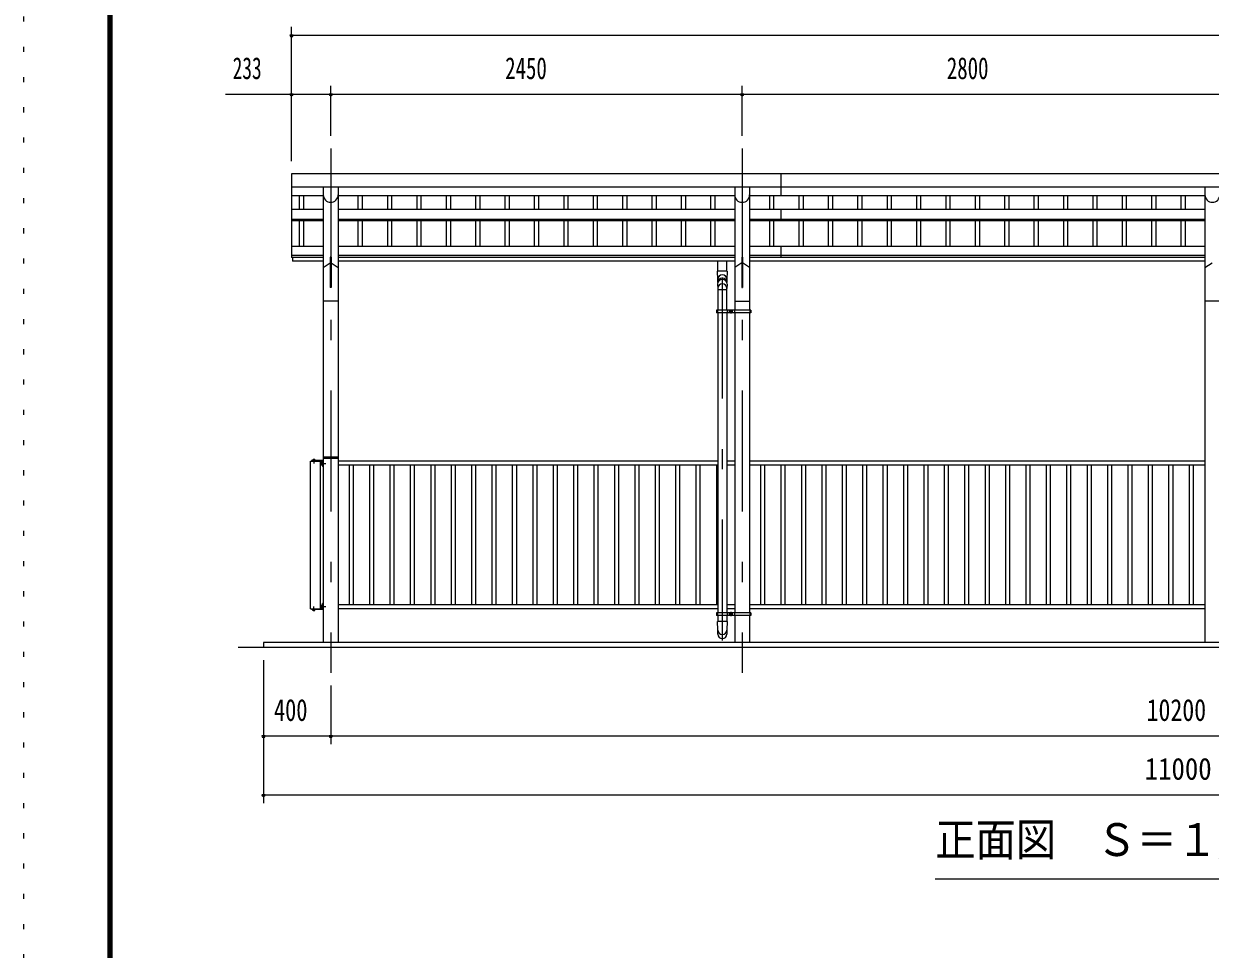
# Model space of a CAD drawing. Units: millimetres, scale not verified, with parts at other scales. Extents: x -26655 to 26659, y -10500 to 10500.
# Drawn here: x -3041 to 4024, y 0 to 5507 of the extents above; entities that cross this region are included whole.
import ezdxf
from ezdxf.enums import TextEntityAlignment as Align

# ---------------------------------------------------------------- set-up
doc = ezdxf.new("R2010")
doc.units = ezdxf.units.MM
doc.header["$LTSCALE"] = 60
doc.linetypes.add('USER3', pattern=[24, 12, -5, 2, -5])
doc.linetypes.add('USER4', pattern=[3, 0.5, -2.5])
for name, color, linetype, lineweight in [('0-2_1-05BOLD', 7, 'Continuous', 18), ('0-3_1-25CENTER', 3, 'USER3', 18), ('0-4_1-45THIN', 4, 'Continuous', 18), ('0-5_1-55DIM', 3, 'Continuous', 18), ('0-C_F-F1PAPER', 5, 'Continuous', 18), ('0-D_F-E_J_ADD', 5, 'USER4', 18)]:
    doc.layers.add(name, color=color, linetype=linetype, lineweight=lineweight)
doc.styles.add('ＭＳ ゴシック', font='')
doc.styles.get('ＭＳ ゴシック').set_extended_font_data('MS Gothic')

msp = doc.modelspace()

# ---------------------------------------------------------------- linework, layer by layer
at = {"layer": '0-2_1-05BOLD'}
for p, q in [((-1446.44, 4614.67), (-1446.44, 4115.47)), ((9219.56, 4614.67), (-1446.44, 4614.67)), ((1466.56, 4614.67), (1466.56, 4482.27)), ((-1446.44, 4537.52), (9219.56, 4537.52)), ((-1257.99, 4537.52), (-1257.99, 1824.67)), ((-1168.89, 4537.52), (-1168.89, 1824.67)), ((1192.01, 4537.52), (1192.01, 3802.67)), ((1281.11, 4537.52), (1281.11, 3802.67)), ((3992.01, 4537.52), (3992.01, 1824.67)), ((-1257.99, 4482.27), (-1446.44, 4482.27)), ((1192.01, 4482.27), (-1168.89, 4482.27)), ((3992.01, 4482.27), (1281.11, 4482.27)), ((-1446.44, 4402.96), (-1257.99, 4402.96)), ((-1168.89, 4402.96), (1192.01, 4402.96)), ((1281.11, 4402.96), (3992.01, 4402.96)), ((1466.56, 4402.96), (1466.56, 4337.03)), ((-1446.44, 4345.26), (-1257.99, 4345.26)), ((-1446.44, 4337.03), (-1257.99, 4337.03)), ((-1168.89, 4345.26), (1192.01, 4345.26)), ((-1168.89, 4337.03), (1192.01, 4337.03)), ((1281.11, 4345.26), (3992.01, 4345.26)), ((1281.11, 4337.03), (3992.01, 4337.03)), ((-1257.99, 4182.45), (-1446.44, 4182.45)), ((1192.01, 4182.45), (-1168.89, 4182.45)), ((3992.01, 4182.45), (1281.11, 4182.45)), ((1466.56, 4182.45), (1466.56, 4115.47)), ((-1257.99, 4127.34), (-1446.44, 4127.34)), ((-1257.99, 4115.47), (-1446.44, 4115.47)), ((-1441.45, 4115.47), (-1441.45, 4094.67)), ((-1211.19, 4117.89), (-1211.19, 3937.25)), ((1192.01, 4127.34), (-1168.89, 4127.34)), ((1192.01, 4115.47), (-1168.89, 4115.47)), ((1234.31, 4117.89), (1234.31, 3937.25)), ((1234.31, 4117.89), (1238.81, 4117.89)), ((1238.81, 4117.89), (1238.81, 3937.25)), ((3992.01, 4127.34), (1281.11, 4127.34)), ((3992.01, 4115.47), (1281.11, 4115.47)), ((-1257.99, 4094.67), (-1441.45, 4094.67)), ((-1257.99, 4057.25), (-1215.69, 4085.19)), ((-1211.19, 4085.19), (-1168.89, 4057.25)), ((1192.01, 4094.67), (-1168.89, 4094.67)), ((1148.06, 4035.05), (1089.06, 4035.05)), ((1091.06, 4035.05), (1091.06, 4094.67)), ((1146.06, 4035.05), (1146.06, 4094.67)), ((1234.31, 4085.19), (1192.01, 4057.25)), ((1281.11, 4057.25), (1238.81, 4085.19)), ((3992.01, 4094.67), (1281.11, 4094.67)), ((3992.01, 4057.25), (4034.31, 4085.19)), ((1089.06, 3958.18), (1091.06, 3932.34)), ((1148.05, 3958.31), (1146.06, 3932.34)), ((-1211.19, 3937.25), (-1215.69, 3937.25)), ((1091.06, 3932.34), (1091.06, 3802.67)), ((1091.06, 3925.4), (1146.06, 3925.4)), ((1146.06, 3802.67), (1146.06, 3932.34)), ((1234.31, 3937.25), (1238.81, 3937.25)), ((-1168.89, 3856.67), (-1257.99, 3856.67)), ((1192.01, 3856.67), (1281.11, 3856.67)), ((4081.11, 3856.67), (3992.01, 3856.67)), ((1089.46, 3794.67), (1083.36, 3794.67)), ((1288.81, 3786.67), (1083.36, 3786.67)), ((1089.46, 3802.67), (1089.46, 3786.67)), ((1091.06, 3786.67), (1091.06, 2002.67)), ((1146.06, 3786.67), (1146.06, 2002.67)), ((1147.66, 3802.67), (1147.66, 3786.67)), ((1169.03, 3800.44), (1164.03, 3797.56)), ((1164.03, 3797.56), (1164.03, 3791.78)), ((1174.03, 3797.56), (1169.03, 3800.44)), ((1190.41, 3802.67), (1190.41, 3786.67)), ((1192.01, 3786.67), (1192.01, 2002.67)), ((1281.11, 3786.67), (1281.11, 2002.67)), ((1282.71, 3802.67), (1282.71, 3786.67)), ((1288.81, 3794.67), (1282.71, 3794.67)), ((1288.81, 3802.67), (1288.81, 3786.67)), ((-1319.24, 2909.47), (-1319.24, 2907.87)), ((-1306.74, 2909.47), (-1319.24, 2909.47)), ((-1315.88, 2912.97), (-1315.88, 2909.47)), ((-1310.11, 2912.97), (-1310.11, 2909.47)), ((-1308.09, 2913.47), (-1307.22, 2912.97)), ((-1307.22, 2912.97), (-1307.22, 2909.47)), ((-1306.74, 2909.47), (-1306.74, 2907.87)), ((-1274.19, 2024.67), (-1274.19, 2904.67)), ((-1270.3, 2895.97), (-1269.6, 2897.18)), ((-1269.6, 2897.18), (-1264.79, 2897.18)), ((-1264.79, 2897.47), (-1262.79, 2897.47)), ((-1262.79, 2898.17), (-1262.79, 2881.17)), ((-1262.79, 2898.17), (-1261.19, 2898.17)), ((-1261.19, 2903.67), (-1261.19, 2872.87)), ((-1168.89, 2919.67), (-1257.99, 2919.67)), ((-1171.89, 2927.67), (-1254.99, 2927.67)), ((1091.06, 2904.67), (-1168.89, 2904.67)), ((1192.01, 2904.67), (1146.06, 2904.67)), ((3992.01, 2904.67), (1281.11, 2904.67)), ((-1269.6, 2893.42), (-1264.79, 2893.42)), ((-1269.6, 2885.92), (-1264.79, 2885.92)), ((-1269.6, 2882.16), (-1264.79, 2882.16)), ((-1264.79, 2889.67), (-1262.79, 2891.67)), ((-1262.79, 2889.67), (-1264.79, 2887.67)), ((-1262.79, 2881.17), (-1261.19, 2881.17)), ((-1257.99, 2872.87), (-1261.19, 2872.87)), ((1091.06, 2879.67), (-1168.89, 2879.67)), ((1192.01, 2879.67), (1146.06, 2879.67)), ((3992.01, 2879.67), (1281.11, 2879.67)), ((-1257.99, 2056.47), (-1261.19, 2056.47)), ((-1261.19, 2025.67), (-1261.19, 2056.47)), ((1091.06, 2049.67), (-1168.89, 2049.67)), ((1192.01, 2049.67), (1146.06, 2049.67)), ((3992.01, 2049.67), (1281.11, 2049.67)), ((-1334.19, 2024.67), (-1262.19, 2024.67)), ((-1319.24, 2019.87), (-1319.24, 2021.47)), ((-1306.74, 2019.87), (-1319.24, 2019.87)), ((-1315.88, 2016.38), (-1315.88, 2019.87)), ((-1310.11, 2016.38), (-1310.11, 2019.87)), ((-1308.09, 2015.87), (-1307.22, 2016.38)), ((-1307.22, 2016.38), (-1307.22, 2019.87)), ((-1306.74, 2019.87), (-1306.74, 2021.47)), ((-1270.3, 2033.37), (-1269.6, 2032.17)), ((-1269.6, 2043.42), (-1264.79, 2043.42)), ((-1269.6, 2035.92), (-1264.79, 2035.92)), ((-1269.6, 2032.17), (-1264.79, 2032.17)), ((-1264.79, 2047.47), (-1262.79, 2047.47)), ((-1264.79, 2031.87), (-1264.79, 2047.47)), ((-1262.79, 2039.67), (-1264.79, 2041.67)), ((-1264.79, 2039.67), (-1262.79, 2037.67)), ((-1264.79, 2031.87), (-1262.79, 2031.87)), ((-1262.79, 2031.17), (-1261.19, 2031.17)), ((1091.06, 2024.67), (-1168.89, 2024.67)), ((1083.36, 2002.67), (1083.36, 1986.67)), ((1288.81, 2002.67), (1083.36, 2002.67)), ((1089.46, 1994.67), (1083.36, 1994.67)), ((1288.81, 1986.67), (1083.36, 1986.67)), ((1089.46, 2002.67), (1089.46, 1986.67)), ((1091.06, 1986.67), (1091.06, 1949.76)), ((1192.01, 2024.67), (1146.06, 2024.67)), ((1146.06, 1986.67), (1146.06, 1949.76)), ((1147.66, 2002.67), (1147.66, 1986.67)), ((1169.03, 2000.44), (1164.03, 1997.56)), ((1164.03, 1997.56), (1164.03, 1991.78)), ((1174.03, 1997.56), (1169.03, 2000.44)), ((1190.41, 2002.67), (1190.41, 1986.67)), ((1192.01, 1986.67), (1192.01, 1824.67)), ((3992.01, 2024.67), (1281.11, 2024.67)), ((1281.11, 1986.67), (1281.11, 1824.67)), ((1282.71, 2002.67), (1282.71, 1986.67)), ((1288.81, 1994.67), (1282.71, 1994.67)), ((1288.81, 2002.67), (1288.81, 1986.67)), ((1148.06, 1949.76), (1089.06, 1949.76)), ((1091.06, 1900.1), (1089.06, 1949.76)), ((1148.06, 1949.76), (1146.06, 1900.1)), ((1091.06, 1874.26), (1091.06, 1900.1)), ((1146.06, 1900.1), (1146.06, 1874.26)), ((9536.56, 1794.67), (-1763.44, 1794.67))]:
    msp.add_line(p, q, dxfattribs=at)
for points in [[(-1211.19, 4117.89), (-1215.69, 4117.89), (-1215.69, 3937.25)], [(1091.06, 3967.29), (1091.06, 3985.38), (1089.06, 4035.05)], [(1148.06, 4035.05), (1146.06, 3985.38), (1146.06, 3967.28)], [(1288.81, 3802.67), (1083.36, 3802.67), (1083.36, 3786.67)], [(1174.03, 3797.56), (1174.03, 3791.78), (1169.03, 3788.9), (1164.03, 3791.78)], [(-1334.19, 2024.67), (-1334.19, 2904.67), (-1262.19, 2904.67)], [(-1262.19, 2907.87), (-1327.99, 2907.87), (-1327.99, 2904.67)], [(-1308.09, 2913.47), (-1317.89, 2913.47), (-1318.77, 2912.97), (-1318.77, 2909.47)], [(-1264.79, 2897.47), (-1264.79, 2881.87), (-1262.79, 2881.87)], [(-1270.3, 2895.97), (-1270.3, 2883.37), (-1269.6, 2882.16)], [(-1262.19, 2021.47), (-1327.99, 2021.47), (-1327.99, 2024.67)], [(-1308.09, 2015.87), (-1317.89, 2015.87), (-1318.77, 2016.38), (-1318.77, 2019.87)], [(-1270.3, 2033.37), (-1270.3, 2045.97), (-1269.6, 2047.18), (-1264.79, 2047.18)], [(-1262.79, 2031.17), (-1262.79, 2048.17), (-1261.19, 2048.17)], [(1174.03, 1997.56), (1174.03, 1991.78), (1169.03, 1988.9), (1164.03, 1991.78)], [(9386.56, 1824.67), (-1613.44, 1824.67), (-1613.44, 1794.67)]]:
    msp.add_lwpolyline(points, dxfattribs=at)
for centre, radius in [((1169.03, 3794.67), 6.25), ((1169.03, 3794.67), 4.9), ((1169.03, 1994.67), 6.25), ((1169.03, 1994.67), 4.9)]:
    msp.add_circle(centre, radius, dxfattribs=at)
for centre, radius, start, end in [((-1213.44, 4489.22), 44.55, 180, 0), ((1236.56, 4489.22), 44.55, 180, 0), ((4036.56, 4489.22), 44.55, 180, 0), ((1118.56, 3956.47), 29.55, 3.56303, 176.43697), ((1118.56, 3985.68), 27.55, 3.55867, 176.44133), ((1118.56, 3964.98), 27.55, 3.55867, 176.44133), ((1118.56, 3931.36), 27.55, 3.55867, 176.44133), ((-1317.32, 2911.15), 2.32, 51.45377, 90), ((-1312.99, 2904.96), 8.51, 70.16867, 109.82912), ((-1308.66, 2911.15), 2.32, 90, 128.53143), ((-1262.19, 2903.67), 4.2, 0, 90), ((-1262.19, 2903.67), 1, 0, 90), ((-1254.99, 2924.67), 3, 90, 180), ((-1171.89, 2924.67), 3, 0, 90), ((-1267.42, 2895.3), 2.88, 180, 220.72682), ((-1267.42, 2884.04), 2.88, 139.27318, 180), ((-1259.83, 2889.67), 10.46, 158.9763, 201.02541), ((-1317.32, 2018.19), 2.32, 270, 308.54623), ((-1312.99, 2024.38), 8.51, 250.17088, 289.83133), ((-1308.66, 2018.19), 2.32, 231.46857, 270), ((-1267.42, 2045.3), 2.88, 180, 220.72682), ((-1267.42, 2034.04), 2.88, 139.27318, 180), ((-1259.83, 2039.67), 10.46, 158.97459, 201.0237), ((-1262.19, 2025.67), 1, 270, 0), ((-1262.19, 2025.67), 4.2, 270, 0), ((1118.56, 1901.08), 27.55, 183.55867, 356.44133), ((1118.56, 1875.97), 27.55, 183.56303, 356.43697)]:
    msp.add_arc(centre, radius, start, end, dxfattribs=at)
at = {"layer": '0-3_1-25CENTER'}
for p, q in [((-1213.44, 4764.67), (-1213.44, 1644.67)), ((1236.56, 4764.67), (1236.56, 1644.67)), ((1118.56, 1836.31), (1118.56, 4094.67)), ((1181.53, 3794.67), (1156.53, 3794.67)), ((1169.03, 3807.17), (1169.03, 3782.17)), ((-1312.99, 2916.38), (-1312.99, 2890.19)), ((-1274.3, 2889.67), (-1242.39, 2889.67)), ((-1312.99, 2012.96), (-1312.99, 2039.15)), ((-1274.3, 2039.67), (-1242.39, 2039.67)), ((1181.53, 1994.67), (1156.53, 1994.67)), ((1169.03, 2007.17), (1169.03, 1982.17))]:
    msp.add_line(p, q, dxfattribs=at)
at = {"layer": '0-4_1-45THIN'}
for p, q in [((-1400.94, 4482.27), (-1400.94, 4402.96)), ((-1375.94, 4482.27), (-1375.94, 4402.96)), ((-1050.94, 4482.27), (-1050.94, 4402.96)), ((-1025.94, 4482.27), (-1025.94, 4402.96)), ((-875.94, 4482.27), (-875.94, 4402.96)), ((-850.94, 4482.27), (-850.94, 4402.96)), ((-700.94, 4482.27), (-700.94, 4402.96)), ((-675.94, 4482.27), (-675.94, 4402.96)), ((-525.94, 4482.27), (-525.94, 4402.96)), ((-500.94, 4482.27), (-500.94, 4402.96)), ((-350.94, 4482.27), (-350.94, 4402.96)), ((-325.94, 4482.27), (-325.94, 4402.96)), ((-175.94, 4482.27), (-175.94, 4402.96)), ((-150.94, 4482.27), (-150.94, 4402.96)), ((-0.94, 4482.27), (-0.94, 4402.96)), ((24.06, 4482.27), (24.06, 4402.96)), ((174.06, 4482.27), (174.06, 4402.96)), ((199.06, 4482.27), (199.06, 4402.96)), ((349.06, 4482.27), (349.06, 4402.96)), ((374.06, 4482.27), (374.06, 4402.96)), ((524.06, 4482.27), (524.06, 4402.96)), ((549.06, 4482.27), (549.06, 4402.96)), ((699.06, 4482.27), (699.06, 4402.96)), ((724.06, 4482.27), (724.06, 4402.96)), ((874.06, 4482.27), (874.06, 4402.96)), ((899.06, 4482.27), (899.06, 4402.96)), ((1049.06, 4482.27), (1049.06, 4402.96)), ((1074.06, 4482.27), (1074.06, 4402.96)), ((1399.06, 4482.27), (1399.06, 4402.96)), ((1424.06, 4482.27), (1424.06, 4402.96)), ((1574.06, 4482.27), (1574.06, 4402.96)), ((1599.06, 4482.27), (1599.06, 4402.96)), ((1749.06, 4482.27), (1749.06, 4402.96)), ((1774.06, 4482.27), (1774.06, 4402.96)), ((1924.06, 4482.27), (1924.06, 4402.96)), ((1949.06, 4482.27), (1949.06, 4402.96)), ((2099.06, 4482.27), (2099.06, 4402.96)), ((2124.06, 4482.27), (2124.06, 4402.96)), ((2274.06, 4482.27), (2274.06, 4402.96)), ((2299.06, 4482.27), (2299.06, 4402.96)), ((2449.06, 4482.27), (2449.06, 4402.96)), ((2474.06, 4482.27), (2474.06, 4402.96)), ((2624.06, 4482.27), (2624.06, 4402.96)), ((2649.06, 4482.27), (2649.06, 4402.96)), ((2799.06, 4482.27), (2799.06, 4402.96)), ((2824.06, 4482.27), (2824.06, 4402.96)), ((2974.06, 4482.27), (2974.06, 4402.96)), ((2999.06, 4482.27), (2999.06, 4402.96)), ((3149.06, 4482.27), (3149.06, 4402.96)), ((3174.06, 4482.27), (3174.06, 4402.96)), ((3324.06, 4482.27), (3324.06, 4402.96)), ((3349.06, 4482.27), (3349.06, 4402.96)), ((3499.06, 4482.27), (3499.06, 4402.96)), ((3524.06, 4482.27), (3524.06, 4402.96)), ((3674.06, 4482.27), (3674.06, 4402.96)), ((3699.06, 4482.27), (3699.06, 4402.96)), ((3849.06, 4482.27), (3849.06, 4402.96)), ((3874.06, 4482.27), (3874.06, 4402.96)), ((-1400.94, 4337.03), (-1400.94, 4182.45)), ((-1375.94, 4337.03), (-1375.94, 4182.45)), ((-1050.94, 4337.03), (-1050.94, 4182.45)), ((-1025.94, 4337.03), (-1025.94, 4182.45)), ((-875.94, 4337.03), (-875.94, 4182.45)), ((-850.94, 4337.03), (-850.94, 4182.45)), ((-700.94, 4337.03), (-700.94, 4182.45)), ((-675.94, 4337.03), (-675.94, 4182.45)), ((-525.94, 4337.03), (-525.94, 4182.45)), ((-500.94, 4337.03), (-500.94, 4182.45)), ((-350.94, 4337.03), (-350.94, 4182.45)), ((-325.94, 4337.03), (-325.94, 4182.45)), ((-175.94, 4337.03), (-175.94, 4182.45)), ((-150.94, 4337.03), (-150.94, 4182.45)), ((-0.94, 4337.03), (-0.94, 4182.45)), ((24.06, 4337.03), (24.06, 4182.45)), ((174.06, 4337.03), (174.06, 4182.45)), ((199.06, 4337.03), (199.06, 4182.45)), ((349.06, 4337.03), (349.06, 4182.45)), ((374.06, 4337.03), (374.06, 4182.45)), ((524.06, 4337.03), (524.06, 4182.45)), ((549.06, 4337.03), (549.06, 4182.45)), ((699.06, 4337.03), (699.06, 4182.45)), ((724.06, 4337.03), (724.06, 4182.45)), ((874.06, 4337.03), (874.06, 4182.45)), ((899.06, 4337.03), (899.06, 4182.45)), ((1049.06, 4337.03), (1049.06, 4182.45)), ((1074.06, 4337.03), (1074.06, 4182.45)), ((1399.06, 4337.03), (1399.06, 4182.45)), ((1424.06, 4337.03), (1424.06, 4182.45)), ((1574.06, 4337.03), (1574.06, 4182.45)), ((1599.06, 4337.03), (1599.06, 4182.45)), ((1749.06, 4337.03), (1749.06, 4182.45)), ((1774.06, 4337.03), (1774.06, 4182.45)), ((1924.06, 4337.03), (1924.06, 4182.45)), ((1949.06, 4337.03), (1949.06, 4182.45)), ((2099.06, 4337.03), (2099.06, 4182.45)), ((2124.06, 4337.03), (2124.06, 4182.45)), ((2274.06, 4337.03), (2274.06, 4182.45)), ((2299.06, 4337.03), (2299.06, 4182.45)), ((2449.06, 4337.03), (2449.06, 4182.45)), ((2474.06, 4337.03), (2474.06, 4182.45)), ((2624.06, 4337.03), (2624.06, 4182.45)), ((2649.06, 4337.03), (2649.06, 4182.45)), ((2799.06, 4337.03), (2799.06, 4182.45)), ((2824.06, 4337.03), (2824.06, 4182.45)), ((2974.06, 4337.03), (2974.06, 4182.45)), ((2999.06, 4337.03), (2999.06, 4182.45)), ((3149.06, 4337.03), (3149.06, 4182.45)), ((3174.06, 4337.03), (3174.06, 4182.45)), ((3324.06, 4337.03), (3324.06, 4182.45)), ((3349.06, 4337.03), (3349.06, 4182.45)), ((3499.06, 4337.03), (3499.06, 4182.45)), ((3524.06, 4337.03), (3524.06, 4182.45)), ((3674.06, 4337.03), (3674.06, 4182.45)), ((3699.06, 4337.03), (3699.06, 4182.45)), ((3849.06, 4337.03), (3849.06, 4182.45)), ((3874.06, 4337.03), (3874.06, 4182.45)), ((-1103.94, 2879.67), (-1103.94, 2049.67)), ((-1079.94, 2879.67), (-1079.94, 2049.67)), ((-982.44, 2879.67), (-982.44, 2049.67)), ((-958.44, 2879.67), (-958.44, 2049.67)), ((-860.94, 2879.67), (-860.94, 2049.67)), ((-836.94, 2879.67), (-836.94, 2049.67)), ((-739.44, 2879.67), (-739.44, 2049.67)), ((-715.44, 2879.67), (-715.44, 2049.67)), ((-617.94, 2879.67), (-617.94, 2049.67)), ((-593.94, 2879.67), (-593.94, 2049.67)), ((-496.44, 2879.67), (-496.44, 2049.67)), ((-472.44, 2879.67), (-472.44, 2049.67)), ((-374.94, 2879.67), (-374.94, 2049.67)), ((-350.94, 2879.67), (-350.94, 2049.67)), ((-253.44, 2879.67), (-253.44, 2049.67)), ((-229.44, 2879.67), (-229.44, 2049.67)), ((-131.94, 2879.67), (-131.94, 2049.67)), ((-107.94, 2879.67), (-107.94, 2049.67)), ((-10.44, 2879.67), (-10.44, 2049.67)), ((13.56, 2879.67), (13.56, 2049.67)), ((111.06, 2879.67), (111.06, 2049.67)), ((135.06, 2879.67), (135.06, 2049.67)), ((232.56, 2879.67), (232.56, 2049.67)), ((256.56, 2879.67), (256.56, 2049.67)), ((354.06, 2879.67), (354.06, 2049.67)), ((378.06, 2879.67), (378.06, 2049.67)), ((475.56, 2879.67), (475.56, 2049.67)), ((499.56, 2879.67), (499.56, 2049.67)), ((597.06, 2879.67), (597.06, 2049.67)), ((621.06, 2879.67), (621.06, 2049.67)), ((718.56, 2879.67), (718.56, 2049.67)), ((742.56, 2879.67), (742.56, 2049.67)), ((840.06, 2879.67), (840.06, 2049.67)), ((864.06, 2879.67), (864.06, 2049.67)), ((961.56, 2879.67), (961.56, 2049.67)), ((985.56, 2879.67), (985.56, 2049.67)), ((1083.06, 2879.67), (1083.06, 2049.67)), ((1346.06, 2879.67), (1346.06, 2049.67)), ((1370.06, 2879.67), (1370.06, 2049.67)), ((1467.56, 2879.67), (1467.56, 2049.67)), ((1491.56, 2879.67), (1491.56, 2049.67)), ((1589.06, 2879.67), (1589.06, 2049.67)), ((1613.06, 2879.67), (1613.06, 2049.67)), ((1710.56, 2879.67), (1710.56, 2049.67)), ((1734.56, 2879.67), (1734.56, 2049.67)), ((1832.06, 2879.67), (1832.06, 2049.67)), ((1856.06, 2879.67), (1856.06, 2049.67)), ((1953.56, 2879.67), (1953.56, 2049.67)), ((1977.56, 2879.67), (1977.56, 2049.67)), ((2075.06, 2879.67), (2075.06, 2049.67)), ((2099.06, 2879.67), (2099.06, 2049.67)), ((2196.56, 2879.67), (2196.56, 2049.67)), ((2220.56, 2879.67), (2220.56, 2049.67)), ((2318.06, 2879.67), (2318.06, 2049.67)), ((2342.06, 2879.67), (2342.06, 2049.67)), ((2439.56, 2879.67), (2439.56, 2049.67)), ((2463.56, 2879.67), (2463.56, 2049.67)), ((2561.06, 2879.67), (2561.06, 2049.67)), ((2585.06, 2879.67), (2585.06, 2049.67)), ((2682.56, 2879.67), (2682.56, 2049.67)), ((2706.56, 2879.67), (2706.56, 2049.67)), ((2804.06, 2879.67), (2804.06, 2049.67)), ((2828.06, 2879.67), (2828.06, 2049.67)), ((2925.56, 2879.67), (2925.56, 2049.67)), ((2949.56, 2879.67), (2949.56, 2049.67)), ((3047.06, 2879.67), (3047.06, 2049.67)), ((3071.06, 2879.67), (3071.06, 2049.67)), ((3168.56, 2879.67), (3168.56, 2049.67)), ((3192.56, 2879.67), (3192.56, 2049.67)), ((3290.06, 2879.67), (3290.06, 2049.67)), ((3314.06, 2879.67), (3314.06, 2049.67)), ((3411.56, 2879.67), (3411.56, 2049.67)), ((3435.56, 2879.67), (3435.56, 2049.67)), ((3533.06, 2879.67), (3533.06, 2049.67)), ((3557.06, 2879.67), (3557.06, 2049.67)), ((3654.56, 2879.67), (3654.56, 2049.67)), ((3678.56, 2879.67), (3678.56, 2049.67)), ((3776.06, 2879.67), (3776.06, 2049.67)), ((3800.06, 2879.67), (3800.06, 2049.67)), ((3897.56, 2879.67), (3897.56, 2049.67)), ((3921.56, 2879.67), (3921.56, 2049.67))]:
    msp.add_line(p, q, dxfattribs=at)
at = {"layer": '0-5_1-55DIM'}
for p, q in [((-1446.44, 4689.67), (-1446.44, 5488.67)), ((-1436.44, 5438.67), (-1456.44, 5438.67)), ((-1446.44, 5438.67), (9219.56, 5438.67)), ((-1838.94, 5088.67), (9612.06, 5088.67)), ((-1436.44, 5088.67), (-1456.44, 5088.67)), ((-1203.44, 5088.67), (-1223.44, 5088.67)), ((-1213.44, 4839.67), (-1213.44, 5138.67)), ((1246.56, 5088.67), (1226.56, 5088.67)), ((1236.56, 4839.67), (1236.56, 5138.67)), ((-1613.44, 1719.67), (-1613.44, 869.67)), ((-1213.44, 1569.67), (-1213.44, 1219.67)), ((-1603.44, 1269.67), (-1623.44, 1269.67)), ((-1613.44, 1269.67), (9386.56, 1269.67)), ((-1203.44, 1269.67), (-1223.44, 1269.67)), ((-1603.44, 919.67), (-1623.44, 919.67)), ((-1613.44, 919.67), (9386.56, 919.67)), ((2386.56, 419.67), (5386.56, 419.67))]:
    msp.add_line(p, q, dxfattribs=at)
for centre in [(-1446.44, 5438.67), (-1446.44, 5088.67), (-1213.44, 5088.67), (1236.56, 5088.67), (-1613.44, 1269.67), (-1213.44, 1269.67), (-1613.44, 919.67)]:
    msp.add_arc(centre, 10, 180, 0, dxfattribs=at)
at = {"layer": '0-C_F-F1PAPER'}
for p, q in [((-2541.1, 10100), (-2541.1, -10000)), ((-2538.6, 10097.5), (-2538.6, -9997.5)), ((-2536.11, 10095), (-2536.11, -9995)), ((-2531.1, 10090), (-2531.1, -9990)), ((-2526.11, 10085), (-2526.11, -9985)), ((-2516.1, 10075), (-2516.1, -9975))]:
    msp.add_line(p, q, dxfattribs=at)
for points in [[(-2533.61, 10092.5), (-2533.61, -9992.5), (26151.39, -9992.5), (26151.39, 10092.5)], [(-2528.6, 10087.5), (-2528.6, -9987.5), (26146.39, -9987.5), (26146.39, 10087.5)], [(-2523.61, 10082.5), (-2523.61, -9982.5), (26141.39, -9982.5), (26141.39, 10082.5)], [(-2521.1, 10080), (-2521.1, -9980), (26138.89, -9980), (26138.89, 10080)], [(-2518.6, 10077.5), (-2518.6, -9977.5), (26136.39, -9977.5), (26136.39, 10077.5)]]:
    msp.add_lwpolyline(points, dxfattribs=at)
at = {"layer": '0-D_F-E_J_ADD'}
msp.add_line((-3041.11, -10500), (-3041.11, 10500), dxfattribs=at)

# ---------------------------------------------------------------- texts
at = {"layer": '0-5_1-55DIM', "color": 7, "style": 'ＭＳ ゴシック'}
for s, height, width, p in [('233', 130.2, 0.65, (-1797.12, 5138.67)), ('2450', 130.2, 0.7, (-174.45, 5138.67)), ('2800', 130.2, 0.7, (2455.29, 5138.67)), ('400', 130.2, 0.75, (-1551.07, 1319.67)), ('10200', 130.2, 0.8, (3644.82, 1319.67)), ('11000', 130.2, 0.9, (3633.51, 969.67)), ('正面図\u3000Ｓ＝１／５０', 195.4, 0.9, (2386.56, 496.31))]:
    msp.add_text(s, height=height, dxfattribs=dict(at, width=width)).set_placement(p, align=Align.BOTTOM_LEFT)

doc.saveas('drawing.dxf')
